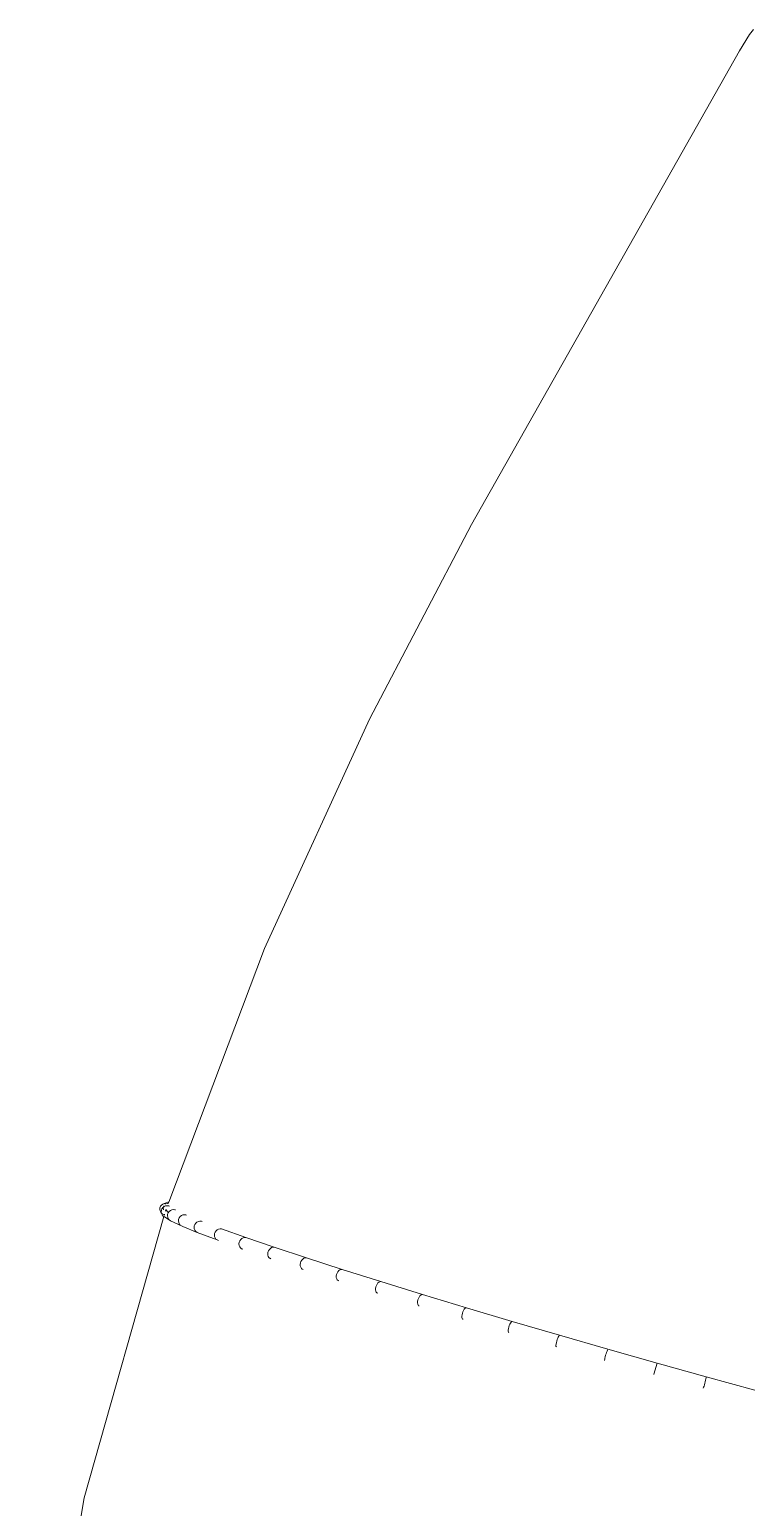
# Model space of a CAD drawing. Header units: millimetres. Extents: x 7998 to 72132, y -12523 to 5591.
# Drawn here: x 64843.77 to 64858.25, y -7671.74 to -7642.04 of the extents above; entities that cross this region are included whole.
import ezdxf

# ---------------------------------------------------------------- set-up
doc = ezdxf.new("R2010")
doc.units = ezdxf.units.MM
doc.layers.add('Xray_Furniture Temporary', color=23, linetype='Continuous', lineweight=15)

msp = doc.modelspace()

# ---------------------------------------------------------------- linework, layer by layer
at = {"layer": 'Xray_Furniture Temporary', "lineweight": 0}
for p, q in [((64858.229, -7642.141), (64858.03, -7642.464)), ((64858.31, -7642.039), (64858.229, -7642.141)), ((64852.647, -7651.982), (64858.03, -7642.464)), ((64852.647, -7651.982), (64850.598, -7655.896)), ((64850.598, -7655.896), (64848.485, -7660.505)), ((64848.485, -7660.505), (64846.562, -7665.601)), ((64846.543, -7665.603), (64846.513, -7665.616)), ((64846.562, -7665.601), (64846.543, -7665.603)), ((64846.562, -7665.601), (64846.55, -7665.631)), ((64844.865, -7671.544), (64846.465, -7665.891)), ((64846.386, -7665.713), (64846.383, -7665.744)), ((64846.383, -7665.744), (64846.387, -7665.775)), ((64846.398, -7665.684), (64846.386, -7665.713)), ((64846.387, -7665.775), (64846.401, -7665.804)), ((64846.417, -7665.659), (64846.398, -7665.684)), ((64846.415, -7665.821), (64846.401, -7665.804)), ((64846.414, -7665.764), (64846.411, -7665.796)), ((64846.411, -7665.796), (64846.415, -7665.821)), ((64846.426, -7665.735), (64846.414, -7665.764)), ((64846.415, -7665.821), (64846.415, -7665.826)), ((64846.415, -7665.826), (64846.421, -7665.829)), ((64846.442, -7665.639), (64846.417, -7665.659)), ((64846.421, -7665.829), (64846.435, -7665.839)), ((64846.421, -7665.829), (64846.429, -7665.855)), ((64846.445, -7665.71), (64846.426, -7665.735)), ((64846.429, -7665.855), (64846.449, -7665.88)), ((64846.472, -7665.626), (64846.442, -7665.639)), ((64846.456, -7665.702), (64846.445, -7665.71)), ((64846.449, -7665.88), (64846.465, -7665.891)), ((64846.452, -7665.849), (64846.474, -7665.858)), ((64846.454, -7665.715), (64846.453, -7665.721)), ((64846.453, -7665.721), (64846.458, -7665.752)), ((64846.457, -7665.69), (64846.456, -7665.702)), ((64846.47, -7665.69), (64846.456, -7665.702)), ((64846.463, -7665.676), (64846.457, -7665.69)), ((64846.458, -7665.752), (64846.46, -7665.757)), ((64846.465, -7665.891), (64846.468, -7665.88)), ((64846.465, -7665.891), (64846.475, -7665.898)), ((64846.5, -7665.677), (64846.47, -7665.69)), ((64846.504, -7665.622), (64846.472, -7665.626)), ((64846.473, -7665.862), (64846.474, -7665.858)), ((64846.474, -7665.858), (64846.48, -7665.839)), ((64846.475, -7665.898), (64846.502, -7665.908)), ((64846.574, -7665.958), (64846.475, -7665.898)), ((64846.488, -7665.635), (64846.482, -7665.644)), ((64846.504, -7665.622), (64846.488, -7665.635)), ((64846.496, -7665.779), (64846.505, -7665.747)), ((64846.532, -7665.673), (64846.5, -7665.677)), ((64846.513, -7665.616), (64846.504, -7665.622)), ((64846.537, -7665.625), (64846.504, -7665.622)), ((64846.512, -7665.752), (64846.535, -7665.793)), ((64846.564, -7665.676), (64846.532, -7665.673)), ((64846.535, -7665.793), (64846.557, -7665.806)), ((64846.54, -7665.843), (64846.536, -7665.874)), ((64846.536, -7665.874), (64846.541, -7665.905)), ((64846.55, -7665.631), (64846.537, -7665.625)), ((64846.551, -7665.813), (64846.54, -7665.843)), ((64846.541, -7665.905), (64846.554, -7665.933)), ((64846.57, -7665.788), (64846.551, -7665.813)), ((64846.577, -7665.681), (64846.564, -7665.676)), ((64846.595, -7665.768), (64846.57, -7665.788)), ((64846.625, -7665.755), (64846.595, -7665.768)), ((64846.657, -7665.75), (64846.625, -7665.755)), ((64846.688, -7665.754), (64846.657, -7665.75)), ((64846.701, -7665.758), (64846.688, -7665.754)), ((64846.791, -7665.892), (64846.772, -7665.918)), ((64846.816, -7665.872), (64846.791, -7665.892)), ((64846.845, -7665.859), (64846.816, -7665.872)), ((64846.876, -7665.854), (64846.845, -7665.859)), ((64846.907, -7665.857), (64846.876, -7665.854)), ((64846.92, -7665.862), (64846.907, -7665.857)), ((64846.554, -7665.933), (64846.574, -7665.958)), ((64846.574, -7665.958), (64846.599, -7665.976)), ((64846.819, -7666.079), (64846.599, -7665.976)), ((64846.761, -7665.947), (64846.757, -7665.978)), ((64846.757, -7665.978), (64846.762, -7666.009)), ((64846.772, -7665.918), (64846.761, -7665.947)), ((64846.762, -7666.009), (64846.774, -7666.037)), ((64846.774, -7666.037), (64846.793, -7666.061)), ((64846.793, -7666.061), (64846.819, -7666.079)), ((64846.819, -7666.079), (64846.845, -7666.089)), ((64847.131, -7666.208), (64846.845, -7666.089)), ((64847.076, -7666.077), (64847.072, -7666.108)), ((64847.072, -7666.108), (64847.076, -7666.139)), ((64847.088, -7666.048), (64847.076, -7666.077)), ((64847.076, -7666.139), (64847.088, -7666.167)), ((64847.106, -7666.022), (64847.088, -7666.048)), ((64847.088, -7666.167), (64847.107, -7666.19)), ((64847.13, -7666.002), (64847.106, -7666.022)), ((64847.107, -7666.19), (64847.131, -7666.208)), ((64847.158, -7665.988), (64847.13, -7666.002)), ((64847.189, -7665.983), (64847.158, -7665.988)), ((64847.219, -7665.985), (64847.189, -7665.983)), ((64847.231, -7665.99), (64847.219, -7665.985)), ((64847.495, -7666.202), (64847.484, -7666.231)), ((64847.513, -7666.176), (64847.495, -7666.202)), ((64847.537, -7666.156), (64847.513, -7666.176)), ((64847.564, -7666.142), (64847.537, -7666.156)), ((64847.593, -7666.136), (64847.564, -7666.142)), ((64847.622, -7666.138), (64847.593, -7666.136)), ((64848.111, -7666.313), (64847.622, -7666.138)), ((64847.535, -7666.361), (64847.131, -7666.208)), ((64847.484, -7666.231), (64847.48, -7666.262)), ((64847.48, -7666.262), (64847.483, -7666.293)), ((64847.483, -7666.293), (64847.494, -7666.32)), ((64847.494, -7666.32), (64847.512, -7666.344)), ((64847.512, -7666.344), (64847.535, -7666.361)), ((64847.535, -7666.361), (64847.56, -7666.37)), ((64847.979, -7666.408), (64847.974, -7666.439)), ((64847.974, -7666.439), (64847.977, -7666.469)), ((64847.977, -7666.469), (64847.988, -7666.497)), ((64847.99, -7666.378), (64847.979, -7666.408)), ((64847.988, -7666.497), (64848.004, -7666.519)), ((64848.008, -7666.353), (64847.99, -7666.378)), ((64848.03, -7666.332), (64848.008, -7666.353)), ((64848.056, -7666.318), (64848.03, -7666.332)), ((64848.084, -7666.311), (64848.056, -7666.318)), ((64848.111, -7666.313), (64848.084, -7666.311)), ((64848.682, -7666.508), (64848.111, -7666.313)), ((64848.004, -7666.519), (64848.026, -7666.536)), ((64848.026, -7666.536), (64848.039, -7666.541)), ((64848.039, -7666.541), (64848.049, -7666.545)), ((64848.556, -7666.605), (64848.551, -7666.636)), ((64848.551, -7666.636), (64848.553, -7666.666)), ((64848.553, -7666.666), (64848.562, -7666.693)), ((64848.567, -7666.576), (64848.556, -7666.605)), ((64848.562, -7666.693), (64848.577, -7666.716)), ((64848.584, -7666.55), (64848.567, -7666.576)), ((64848.577, -7666.716), (64848.598, -7666.732)), ((64848.605, -7666.529), (64848.584, -7666.55)), ((64848.598, -7666.732), (64848.607, -7666.736)), ((64848.63, -7666.514), (64848.605, -7666.529)), ((64848.607, -7666.736), (64848.617, -7666.739)), ((64848.656, -7666.507), (64848.63, -7666.514)), ((64848.682, -7666.508), (64848.656, -7666.507)), ((64849.328, -7666.722), (64848.682, -7666.508)), ((64849.22, -7666.792), (64849.209, -7666.822)), ((64849.237, -7666.766), (64849.22, -7666.792)), ((64849.257, -7666.744), (64849.237, -7666.766)), ((64849.28, -7666.729), (64849.257, -7666.744)), ((64849.304, -7666.722), (64849.28, -7666.729)), ((64849.328, -7666.722), (64849.304, -7666.722)), ((64850.045, -7666.953), (64849.328, -7666.722)), ((64849.209, -7666.822), (64849.205, -7666.853)), ((64849.205, -7666.853), (64849.206, -7666.882)), ((64849.206, -7666.882), (64849.214, -7666.909)), ((64849.214, -7666.909), (64849.227, -7666.931)), ((64849.227, -7666.931), (64849.246, -7666.946)), ((64849.246, -7666.946), (64849.263, -7666.953)), ((64849.935, -7667.056), (64849.93, -7667.086)), ((64849.93, -7667.086), (64849.93, -7667.115)), ((64849.946, -7667.026), (64849.935, -7667.056)), ((64849.961, -7666.999), (64849.946, -7667.026)), ((64849.98, -7666.977), (64849.961, -7666.999)), ((64850.001, -7666.962), (64849.98, -7666.977)), ((64850.024, -7666.953), (64850.001, -7666.962)), ((64850.045, -7666.953), (64850.024, -7666.953)), ((64850.825, -7667.198), (64850.045, -7666.953)), ((64849.93, -7667.115), (64849.937, -7667.142)), ((64849.937, -7667.142), (64849.948, -7667.163)), ((64849.948, -7667.163), (64849.964, -7667.178)), ((64849.964, -7667.178), (64849.982, -7667.185)), ((64850.719, -7667.334), (64850.718, -7667.363)), ((64850.718, -7667.363), (64850.723, -7667.389)), ((64850.724, -7667.304), (64850.719, -7667.334)), ((64850.723, -7667.389), (64850.733, -7667.41)), ((64850.735, -7667.274), (64850.724, -7667.304)), ((64850.749, -7667.247), (64850.735, -7667.274)), ((64850.767, -7667.225), (64850.749, -7667.247)), ((64850.786, -7667.208), (64850.767, -7667.225)), ((64850.806, -7667.199), (64850.786, -7667.208)), ((64850.825, -7667.198), (64850.806, -7667.199)), ((64851.66, -7667.456), (64850.825, -7667.198)), ((64850.733, -7667.41), (64850.746, -7667.424)), ((64850.746, -7667.424), (64850.762, -7667.43)), ((64851.563, -7667.595), (64851.562, -7667.623)), ((64851.562, -7667.623), (64851.565, -7667.649)), ((64851.569, -7667.564), (64851.563, -7667.595)), ((64851.565, -7667.649), (64851.572, -7667.669)), ((64851.579, -7667.534), (64851.569, -7667.564)), ((64851.572, -7667.669), (64851.578, -7667.681)), ((64851.578, -7667.681), (64851.584, -7667.682)), ((64851.593, -7667.507), (64851.579, -7667.534)), ((64851.584, -7667.682), (64851.595, -7667.686)), ((64851.609, -7667.484), (64851.593, -7667.507)), ((64851.626, -7667.467), (64851.609, -7667.484)), ((64851.644, -7667.458), (64851.626, -7667.467)), ((64851.66, -7667.456), (64851.644, -7667.458)), ((64852.543, -7667.723), (64851.66, -7667.456)), ((64852.456, -7667.865), (64852.453, -7667.893)), ((64852.453, -7667.893), (64852.454, -7667.918)), ((64852.454, -7667.918), (64852.46, -7667.937)), ((64852.462, -7667.834), (64852.456, -7667.865)), ((64852.46, -7667.937), (64852.468, -7667.95)), ((64852.472, -7667.805), (64852.462, -7667.834)), ((64852.468, -7667.95), (64852.477, -7667.953)), ((64852.484, -7667.777), (64852.472, -7667.805)), ((64852.499, -7667.754), (64852.484, -7667.777)), ((64852.514, -7667.736), (64852.499, -7667.754)), ((64852.529, -7667.725), (64852.514, -7667.736)), ((64852.543, -7667.723), (64852.529, -7667.725)), ((64853.465, -7667.997), (64852.543, -7667.723)), ((64853.388, -7668.142), (64853.384, -7668.17)), ((64853.384, -7668.17), (64853.384, -7668.194)), ((64853.384, -7668.194), (64853.387, -7668.213)), ((64853.387, -7668.213), (64853.393, -7668.225)), ((64853.395, -7668.112), (64853.388, -7668.142)), ((64853.393, -7668.225), (64853.399, -7668.228)), ((64853.404, -7668.082), (64853.395, -7668.112)), ((64853.416, -7668.054), (64853.404, -7668.082)), ((64853.429, -7668.03), (64853.416, -7668.054)), ((64853.441, -7668.012), (64853.429, -7668.03)), ((64853.454, -7668), (64853.441, -7668.012)), ((64853.465, -7667.997), (64853.454, -7668)), ((64854.417, -7668.275), (64853.465, -7667.997)), ((64854.409, -7668.28), (64854.399, -7668.292)), ((64854.417, -7668.275), (64854.409, -7668.28)), ((64855.389, -7668.556), (64854.417, -7668.275)), ((64854.346, -7668.452), (64854.343, -7668.475)), ((64854.343, -7668.475), (64854.344, -7668.493)), ((64854.344, -7668.493), (64854.347, -7668.504)), ((64854.351, -7668.424), (64854.346, -7668.452)), ((64854.347, -7668.504), (64854.351, -7668.506)), ((64854.358, -7668.394), (64854.351, -7668.424)), ((64854.367, -7668.364), (64854.358, -7668.394)), ((64854.378, -7668.336), (64854.367, -7668.364)), ((64854.389, -7668.311), (64854.378, -7668.336)), ((64854.399, -7668.292), (64854.389, -7668.311)), ((64855.378, -7668.574), (64855.37, -7668.594)), ((64855.385, -7668.561), (64855.378, -7668.574)), ((64855.389, -7668.556), (64855.385, -7668.561)), ((64856.374, -7668.835), (64855.389, -7668.556)), ((64855.324, -7668.758), (64855.322, -7668.775)), ((64855.322, -7668.775), (64855.322, -7668.785)), ((64855.328, -7668.735), (64855.324, -7668.758)), ((64855.335, -7668.707), (64855.328, -7668.735)), ((64855.342, -7668.678), (64855.335, -7668.707)), ((64855.351, -7668.647), (64855.342, -7668.678)), ((64855.361, -7668.619), (64855.351, -7668.647)), ((64855.37, -7668.594), (64855.361, -7668.619)), ((64856.374, -7668.835), (64856.311, -7669.056)), ((64857.36, -7669.111), (64856.374, -7668.835)), ((64856.311, -7669.056), (64856.308, -7669.067)), ((64857.357, -7669.154), (64857.351, -7669.18)), ((64857.36, -7669.133), (64857.357, -7669.154)), ((64858.339, -7669.381), (64857.36, -7669.111)), ((64857.36, -7669.111), (64857.361, -7669.118)), ((64857.361, -7669.118), (64857.36, -7669.133)), ((64857.303, -7669.333), (64857.298, -7669.342)), ((64857.31, -7669.318), (64857.303, -7669.333)), ((64857.319, -7669.296), (64857.31, -7669.318)), ((64857.327, -7669.269), (64857.319, -7669.296)), ((64857.336, -7669.24), (64857.327, -7669.269)), ((64857.344, -7669.209), (64857.336, -7669.24)), ((64857.351, -7669.18), (64857.344, -7669.209)), ((64843.766, -7677.78), (64844.865, -7671.544))]:
    msp.add_line(p, q, dxfattribs=at)

doc.saveas('drawing.dxf')
